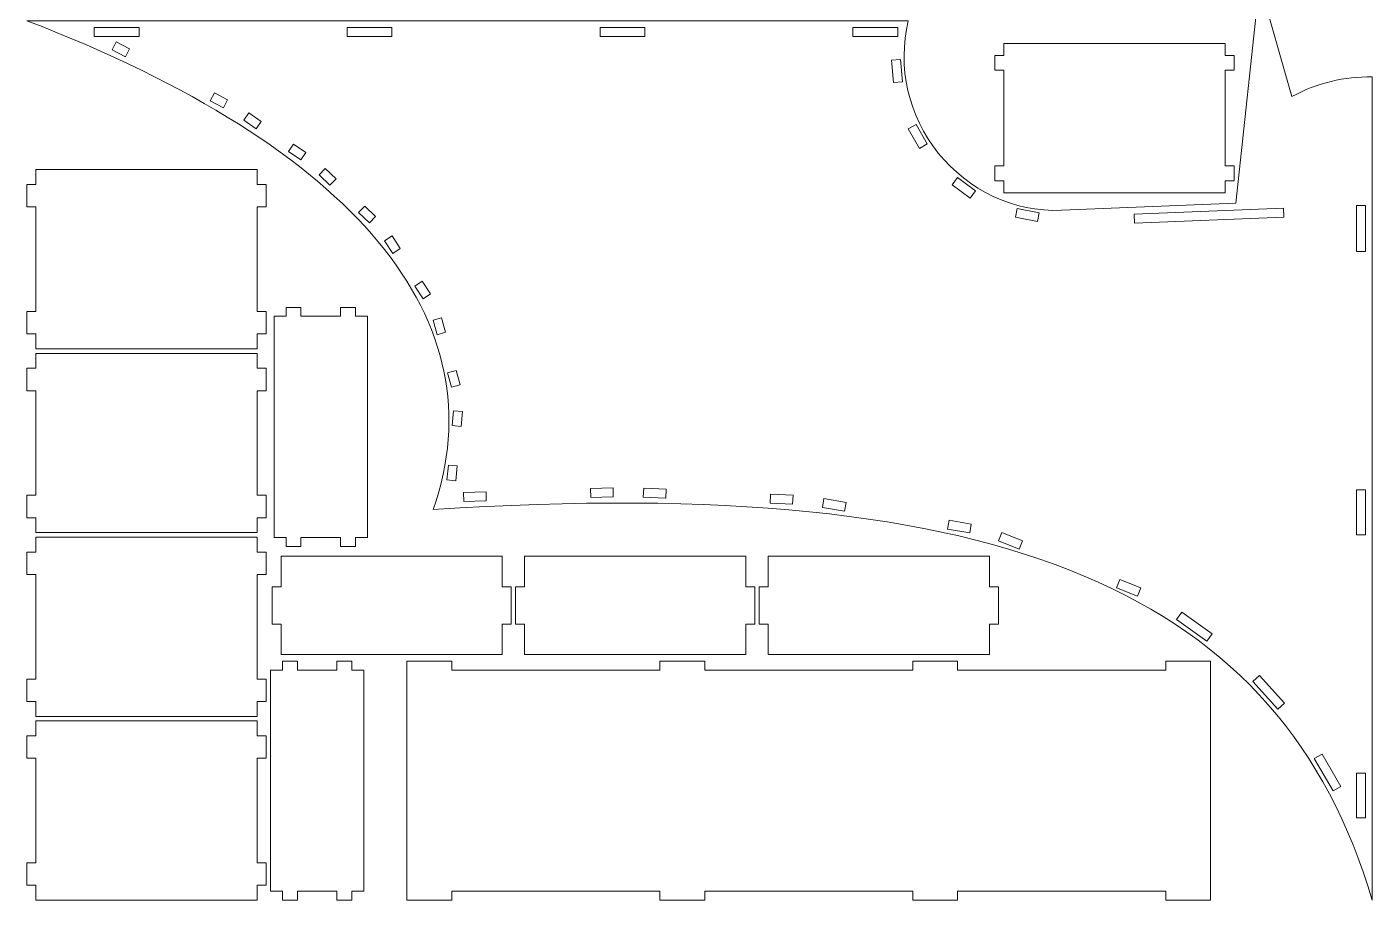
# Model space of a CAD drawing. Header units: millimetres. Extents: x -963 to 963, y -599 to 599.
# Drawn here: x -949 to -49, y -599 to -15 of the extents above; entities that cross this region are included whole.
import ezdxf

# ---------------------------------------------------------------- set-up
doc = ezdxf.new("R2010")
doc.units = ezdxf.units.MM
doc.header["$MEASUREMENT"] = 0
doc.layers.add('Camada 1', color=7, linetype='Continuous')

msp = doc.modelspace()

# ---------------------------------------------------------------- linework, layer by layer
at = {"layer": 'Camada 1', "color": 250, "lineweight": 9}
for points, knots in [([(-49.1066, -48.4), (-67.5318, -48.0801), (-86.0219, -52.4689), (-102.7107, -61.5682), (-102.7107, -61.5682), (-102.7107, -61.5682), (-124.3401, 14.6082), (-124.3401, 14.6082), (-124.3401, 14.6082), (-124.3401, 14.6082), (-140.3279, -133.0411), (-140.3279, -133.0411), (-140.3279, -133.0411), (-140.3279, -133.0411), (-256.9428, -137.7437), (-256.9428, -137.7437), (-256.9428, -137.7437), (-288.8472, -139.0303), (-319.3005, -124.2654), (-339.3581, -99.4236), (-339.3581, -99.4236), (-359.4156, -74.58), (-366.8363, -41.8465), (-359.4503, -10.7827), (-359.4503, -10.7827), (-359.4503, -10.7827), (-949.1066, -10.7827), (-949.1066, -10.7827), (-949.1066, -10.7827), (-729.1694, -95.6656), (-632.9311, -211.3395), (-677.3202, -338.0552), (-677.3202, -338.0552), (-293.2049, -313.0437), (-109.1921, -394.5482), (-49.1066, -599.4972), (-49.1066, -599.4972), (-49.1066, -599.4972), (-49.1066, -48.4), (-49.1066, -48.4)], [0, 0, 0, 0, 0.09090909, 0.09090909, 0.09090909, 0.09090909, 0.18181818, 0.18181818, 0.18181818, 0.18181818, 0.27272727, 0.27272727, 0.27272727, 0.27272727, 0.36363636, 0.36363636, 0.36363636, 0.36363636, 0.45454545, 0.45454545, 0.45454545, 0.45454545, 0.54545455, 0.54545455, 0.54545455, 0.54545455, 0.63636364, 0.63636364, 0.63636364, 0.63636364, 0.72727273, 0.72727273, 0.72727273, 0.72727273, 0.81818182, 0.81818182, 0.81818182, 0.81818182, 1, 1, 1, 1]), ([(-874.1066, -15.2827), (-874.1066, -15.2827), (-874.1066, -21.2827), (-874.1066, -21.2827), (-874.1066, -21.2827), (-874.1066, -21.2827), (-904.1066, -21.2827), (-904.1066, -21.2827), (-904.1066, -21.2827), (-904.1066, -21.2827), (-904.1066, -15.2827), (-904.1066, -15.2827), (-904.1066, -15.2827), (-904.1066, -15.2827), (-874.1066, -15.2827), (-874.1066, -15.2827)], [0, 0, 0, 0, 0.2, 0.2, 0.2, 0.2, 0.4, 0.4, 0.4, 0.4, 0.6, 0.6, 0.6, 0.6, 1, 1, 1, 1]), ([(-704.8878, -15.2827), (-704.8878, -15.2827), (-704.8878, -21.2827), (-704.8878, -21.2827), (-704.8878, -21.2827), (-704.8878, -21.2827), (-734.8878, -21.2827), (-734.8878, -21.2827), (-734.8878, -21.2827), (-734.8878, -21.2827), (-734.8878, -15.2827), (-734.8878, -15.2827), (-734.8878, -15.2827), (-734.8878, -15.2827), (-704.8878, -15.2827), (-704.8878, -15.2827)], [0, 0, 0, 0, 0.2, 0.2, 0.2, 0.2, 0.4, 0.4, 0.4, 0.4, 0.6, 0.6, 0.6, 0.6, 1, 1, 1, 1]), ([(-535.6691, -15.2827), (-535.6691, -15.2827), (-535.6691, -21.2827), (-535.6691, -21.2827), (-535.6691, -21.2827), (-535.6691, -21.2827), (-565.6691, -21.2827), (-565.6691, -21.2827), (-565.6691, -21.2827), (-565.6691, -21.2827), (-565.6691, -15.2827), (-565.6691, -15.2827), (-565.6691, -15.2827), (-565.6691, -15.2827), (-535.6691, -15.2827), (-535.6691, -15.2827)], [0, 0, 0, 0, 0.2, 0.2, 0.2, 0.2, 0.4, 0.4, 0.4, 0.4, 0.6, 0.6, 0.6, 0.6, 1, 1, 1, 1]), ([(-366.4503, -21.2827), (-366.4503, -21.2827), (-396.4503, -21.2827), (-396.4503, -21.2827), (-396.4503, -21.2827), (-396.4503, -21.2827), (-396.4503, -15.2827), (-396.4503, -15.2827), (-396.4503, -15.2827), (-396.4503, -15.2827), (-366.4503, -15.2827), (-366.4503, -15.2827), (-366.4503, -15.2827), (-366.4503, -15.2827), (-366.4503, -21.2827), (-366.4503, -21.2827)], [0, 0, 0, 0, 0.2, 0.2, 0.2, 0.2, 0.4, 0.4, 0.4, 0.4, 0.6, 0.6, 0.6, 0.6, 1, 1, 1, 1]), ([(-880.4108, -29.6015), (-880.4108, -29.6015), (-883.1837, -34.9223), (-883.1837, -34.9223), (-883.1837, -34.9223), (-883.1837, -34.9223), (-892.0517, -30.3008), (-892.0517, -30.3008), (-892.0517, -30.3008), (-892.0517, -30.3008), (-889.2788, -24.98), (-889.2788, -24.98), (-889.2788, -24.98), (-889.2788, -24.98), (-880.4108, -29.6015), (-880.4108, -29.6015)], [0, 0, 0, 0, 0.2, 0.2, 0.2, 0.2, 0.4, 0.4, 0.4, 0.4, 0.6, 0.6, 0.6, 0.6, 1, 1, 1, 1]), ([(-147.4588, -26.0244), (-147.4588, -26.0244), (-295.4588, -26.0244), (-295.4588, -26.0244), (-295.4588, -26.0244), (-295.4588, -26.0244), (-295.4588, -34.0244), (-295.4588, -34.0244), (-295.4588, -34.0244), (-295.4588, -34.0244), (-301.4588, -34.0244), (-301.4588, -34.0244), (-301.4588, -34.0244), (-301.4588, -34.0244), (-301.4588, -44.0244), (-301.4588, -44.0244), (-301.4588, -44.0244), (-301.4588, -44.0244), (-295.4588, -44.0244), (-295.4588, -44.0244), (-295.4588, -44.0244), (-295.4588, -44.0244), (-295.4588, -108.0244), (-295.4588, -108.0244), (-295.4588, -108.0244), (-295.4588, -108.0244), (-301.4588, -108.0244), (-301.4588, -108.0244), (-301.4588, -108.0244), (-301.4588, -108.0244), (-301.4588, -118.0244), (-301.4588, -118.0244), (-301.4588, -118.0244), (-301.4588, -118.0244), (-295.4588, -118.0244), (-295.4588, -118.0244), (-295.4588, -118.0244), (-295.4588, -118.0244), (-295.4588, -126.0244), (-295.4588, -126.0244), (-295.4588, -126.0244), (-295.4588, -126.0244), (-147.4588, -126.0244), (-147.4588, -126.0244), (-147.4588, -126.0244), (-147.4588, -126.0244), (-147.4588, -118.0244), (-147.4588, -118.0244), (-147.4588, -118.0244), (-147.4588, -118.0244), (-141.4588, -118.0244), (-141.4588, -118.0244), (-141.4588, -118.0244), (-141.4588, -118.0244), (-141.4588, -108.0244), (-141.4588, -108.0244), (-141.4588, -108.0244), (-141.4588, -108.0244), (-147.4588, -108.0244), (-147.4588, -108.0244), (-147.4588, -108.0244), (-147.4588, -108.0244), (-147.4588, -44.0244), (-147.4588, -44.0244), (-147.4588, -44.0244), (-147.4588, -44.0244), (-141.4588, -44.0244), (-141.4588, -44.0244), (-141.4588, -44.0244), (-141.4588, -44.0244), (-141.4588, -34.0244), (-141.4588, -34.0244), (-141.4588, -34.0244), (-141.4588, -34.0244), (-147.4588, -34.0244), (-147.4588, -34.0244), (-147.4588, -34.0244), (-147.4588, -34.0244), (-147.4588, -26.0244), (-147.4588, -26.0244)], [0, 0, 0, 0, 0.04761905, 0.04761905, 0.04761905, 0.04761905, 0.0952381, 0.0952381, 0.0952381, 0.0952381, 0.14285714, 0.14285714, 0.14285714, 0.14285714, 0.19047619, 0.19047619, 0.19047619, 0.19047619, 0.23809524, 0.23809524, 0.23809524, 0.23809524, 0.28571429, 0.28571429, 0.28571429, 0.28571429, 0.33333333, 0.33333333, 0.33333333, 0.33333333, 0.38095238, 0.38095238, 0.38095238, 0.38095238, 0.42857143, 0.42857143, 0.42857143, 0.42857143, 0.47619048, 0.47619048, 0.47619048, 0.47619048, 0.52380952, 0.52380952, 0.52380952, 0.52380952, 0.57142857, 0.57142857, 0.57142857, 0.57142857, 0.61904762, 0.61904762, 0.61904762, 0.61904762, 0.66666667, 0.66666667, 0.66666667, 0.66666667, 0.71428571, 0.71428571, 0.71428571, 0.71428571, 0.76190476, 0.76190476, 0.76190476, 0.76190476, 0.80952381, 0.80952381, 0.80952381, 0.80952381, 0.85714286, 0.85714286, 0.85714286, 0.85714286, 0.9047619, 0.9047619, 0.9047619, 0.9047619, 1, 1, 1, 1]), ([(-364.5898, -36.6814), (-364.5898, -36.6814), (-363.2333, -51.6199), (-363.2333, -51.6199), (-363.2333, -51.6199), (-363.2333, -51.6199), (-369.2136, -52.1629), (-369.2136, -52.1629), (-369.2136, -52.1629), (-369.2136, -52.1629), (-370.57, -37.2244), (-370.57, -37.2244), (-370.57, -37.2244), (-370.57, -37.2244), (-364.5898, -36.6814), (-364.5898, -36.6814)], [0, 0, 0, 0, 0.2, 0.2, 0.2, 0.2, 0.4, 0.4, 0.4, 0.4, 0.6, 0.6, 0.6, 0.6, 1, 1, 1, 1]), ([(-823.6556, -59.1792), (-823.6556, -59.1792), (-814.7875, -63.8007), (-814.7875, -63.8007), (-814.7875, -63.8007), (-814.7875, -63.8007), (-817.5605, -69.1215), (-817.5605, -69.1215), (-817.5605, -69.1215), (-817.5605, -69.1215), (-826.4285, -64.5), (-826.4285, -64.5), (-826.4285, -64.5), (-826.4285, -64.5), (-823.6556, -59.1792), (-823.6556, -59.1792)], [0, 0, 0, 0, 0.2, 0.2, 0.2, 0.2, 0.4, 0.4, 0.4, 0.4, 0.6, 0.6, 0.6, 0.6, 1, 1, 1, 1]), ([(-792.3654, -78.1749), (-792.3654, -78.1749), (-795.8061, -83.0904), (-795.8061, -83.0904), (-795.8061, -83.0904), (-795.8061, -83.0904), (-803.9985, -77.356), (-803.9985, -77.356), (-803.9985, -77.356), (-803.9985, -77.356), (-800.5579, -72.4405), (-800.5579, -72.4405), (-800.5579, -72.4405), (-800.5579, -72.4405), (-792.3654, -78.1749), (-792.3654, -78.1749)], [0, 0, 0, 0, 0.2, 0.2, 0.2, 0.2, 0.4, 0.4, 0.4, 0.4, 0.6, 0.6, 0.6, 0.6, 1, 1, 1, 1]), ([(-354.2181, -80.2948), (-354.2181, -80.2948), (-346.7822, -93.322), (-346.7822, -93.322), (-346.7822, -93.322), (-346.7822, -93.322), (-351.9974, -96.2988), (-351.9974, -96.2988), (-351.9974, -96.2988), (-351.9974, -96.2988), (-359.4332, -83.2716), (-359.4332, -83.2716), (-359.4332, -83.2716), (-359.4332, -83.2716), (-354.2181, -80.2948), (-354.2181, -80.2948)], [0, 0, 0, 0, 0.2, 0.2, 0.2, 0.2, 0.4, 0.4, 0.4, 0.4, 0.6, 0.6, 0.6, 0.6, 1, 1, 1, 1]), ([(-770.6604, -93.3677), (-770.6604, -93.3677), (-762.4679, -99.1022), (-762.4679, -99.1022), (-762.4679, -99.1022), (-762.4679, -99.1022), (-765.9086, -104.0176), (-765.9086, -104.0176), (-765.9086, -104.0176), (-765.9086, -104.0176), (-774.101, -98.2832), (-774.101, -98.2832), (-774.101, -98.2832), (-774.101, -98.2832), (-770.6604, -93.3677), (-770.6604, -93.3677)], [0, 0, 0, 0, 0.2, 0.2, 0.2, 0.2, 0.4, 0.4, 0.4, 0.4, 0.6, 0.6, 0.6, 0.6, 1, 1, 1, 1]), ([(-789.1066, -120.4972), (-789.1066, -120.4972), (-795.1066, -120.4972), (-795.1066, -120.4972), (-795.1066, -120.4972), (-795.1066, -120.4972), (-795.1066, -110.4972), (-795.1066, -110.4972), (-795.1066, -110.4972), (-795.1066, -110.4972), (-943.1066, -110.4972), (-943.1066, -110.4972), (-943.1066, -110.4972), (-943.1066, -110.4972), (-943.1066, -120.4972), (-943.1066, -120.4972), (-943.1066, -120.4972), (-943.1066, -120.4972), (-949.1066, -120.4972), (-949.1066, -120.4972), (-949.1066, -120.4972), (-949.1066, -120.4972), (-949.1066, -135.4972), (-949.1066, -135.4972), (-949.1066, -135.4972), (-949.1066, -135.4972), (-943.1066, -135.4972), (-943.1066, -135.4972), (-943.1066, -135.4972), (-943.1066, -135.4972), (-943.1066, -205.4972), (-943.1066, -205.4972), (-943.1066, -205.4972), (-943.1066, -205.4972), (-949.1066, -205.4972), (-949.1066, -205.4972), (-949.1066, -205.4972), (-949.1066, -205.4972), (-949.1066, -220.4972), (-949.1066, -220.4972), (-949.1066, -220.4972), (-949.1066, -220.4972), (-943.1066, -220.4972), (-943.1066, -220.4972), (-943.1066, -220.4972), (-943.1066, -220.4972), (-943.1066, -230.4972), (-943.1066, -230.4972), (-943.1066, -230.4972), (-943.1066, -230.4972), (-795.1066, -230.4972), (-795.1066, -230.4972), (-795.1066, -230.4972), (-795.1066, -230.4972), (-795.1066, -220.4972), (-795.1066, -220.4972), (-795.1066, -220.4972), (-795.1066, -220.4972), (-789.1066, -220.4972), (-789.1066, -220.4972), (-789.1066, -220.4972), (-789.1066, -220.4972), (-789.1066, -205.4972), (-789.1066, -205.4972), (-789.1066, -205.4972), (-789.1066, -205.4972), (-795.1066, -205.4972), (-795.1066, -205.4972), (-795.1066, -205.4972), (-795.1066, -205.4972), (-795.1066, -135.4972), (-795.1066, -135.4972), (-795.1066, -135.4972), (-795.1066, -135.4972), (-789.1066, -135.4972), (-789.1066, -135.4972), (-789.1066, -135.4972), (-789.1066, -135.4972), (-789.1066, -120.4972), (-789.1066, -120.4972)], [0, 0, 0, 0, 0.04761905, 0.04761905, 0.04761905, 0.04761905, 0.0952381, 0.0952381, 0.0952381, 0.0952381, 0.14285714, 0.14285714, 0.14285714, 0.14285714, 0.19047619, 0.19047619, 0.19047619, 0.19047619, 0.23809524, 0.23809524, 0.23809524, 0.23809524, 0.28571429, 0.28571429, 0.28571429, 0.28571429, 0.33333333, 0.33333333, 0.33333333, 0.33333333, 0.38095238, 0.38095238, 0.38095238, 0.38095238, 0.42857143, 0.42857143, 0.42857143, 0.42857143, 0.47619048, 0.47619048, 0.47619048, 0.47619048, 0.52380952, 0.52380952, 0.52380952, 0.52380952, 0.57142857, 0.57142857, 0.57142857, 0.57142857, 0.61904762, 0.61904762, 0.61904762, 0.61904762, 0.66666667, 0.66666667, 0.66666667, 0.66666667, 0.71428571, 0.71428571, 0.71428571, 0.71428571, 0.76190476, 0.76190476, 0.76190476, 0.76190476, 0.80952381, 0.80952381, 0.80952381, 0.80952381, 0.85714286, 0.85714286, 0.85714286, 0.85714286, 0.9047619, 0.9047619, 0.9047619, 0.9047619, 1, 1, 1, 1]), ([(-742.2586, -116.6106), (-742.2586, -116.6106), (-746.3971, -120.9549), (-746.3971, -120.9549), (-746.3971, -120.9549), (-746.3971, -120.9549), (-753.6376, -114.0574), (-753.6376, -114.0574), (-753.6376, -114.0574), (-753.6376, -114.0574), (-749.499, -109.7131), (-749.499, -109.7131), (-749.499, -109.7131), (-749.499, -109.7131), (-742.2586, -116.6106), (-742.2586, -116.6106)], [0, 0, 0, 0, 0.2, 0.2, 0.2, 0.2, 0.4, 0.4, 0.4, 0.4, 0.6, 0.6, 0.6, 0.6, 1, 1, 1, 1]), ([(-326.5667, -115.8491), (-326.5667, -115.8491), (-314.4182, -124.6477), (-314.4182, -124.6477), (-314.4182, -124.6477), (-314.4182, -124.6477), (-317.9405, -129.511), (-317.9405, -129.511), (-317.9405, -129.511), (-317.9405, -129.511), (-330.0889, -120.7125), (-330.0889, -120.7125), (-330.0889, -120.7125), (-330.0889, -120.7125), (-326.5667, -115.8491), (-326.5667, -115.8491)], [0, 0, 0, 0, 0.2, 0.2, 0.2, 0.2, 0.4, 0.4, 0.4, 0.4, 0.6, 0.6, 0.6, 0.6, 1, 1, 1, 1]), ([(-723.0758, -134.8849), (-723.0758, -134.8849), (-715.8353, -141.7824), (-715.8353, -141.7824), (-715.8353, -141.7824), (-715.8353, -141.7824), (-719.9738, -146.1267), (-719.9738, -146.1267), (-719.9738, -146.1267), (-719.9738, -146.1267), (-727.2143, -139.2292), (-727.2143, -139.2292), (-727.2143, -139.2292), (-727.2143, -139.2292), (-723.0758, -134.8849), (-723.0758, -134.8849)], [0, 0, 0, 0, 0.2, 0.2, 0.2, 0.2, 0.4, 0.4, 0.4, 0.4, 0.6, 0.6, 0.6, 0.6, 1, 1, 1, 1]), ([(-59.6066, -165.4), (-59.6066, -165.4), (-59.6066, -134.4), (-59.6066, -134.4), (-59.6066, -134.4), (-59.6066, -134.4), (-53.6066, -134.4), (-53.6066, -134.4), (-53.6066, -134.4), (-53.6066, -134.4), (-53.6066, -165.4), (-53.6066, -165.4), (-53.6066, -165.4), (-53.6066, -165.4), (-59.6066, -165.4), (-59.6066, -165.4)], [0, 0, 0, 0, 0.2, 0.2, 0.2, 0.2, 0.4, 0.4, 0.4, 0.4, 0.6, 0.6, 0.6, 0.6, 1, 1, 1, 1]), ([(-271.9263, -139.3803), (-271.9263, -139.3803), (-273.0113, -145.1391), (-273.0113, -145.1391), (-273.0113, -145.1391), (-273.0113, -145.1391), (-287.752, -142.3618), (-287.752, -142.3618), (-287.752, -142.3618), (-287.752, -142.3618), (-286.667, -136.603), (-286.667, -136.603), (-286.667, -136.603), (-286.667, -136.603), (-271.9263, -139.3803), (-271.9263, -139.3803)], [0, 0, 0, 0, 0.2, 0.2, 0.2, 0.2, 0.4, 0.4, 0.4, 0.4, 0.6, 0.6, 0.6, 0.6, 1, 1, 1, 1]), ([(-108.3457, -136.2527), (-108.3457, -136.2527), (-108.1037, -142.2527), (-108.1037, -142.2527), (-108.1037, -142.2527), (-108.1037, -142.2527), (-208.0225, -146.2819), (-208.0225, -146.2819), (-208.0225, -146.2819), (-208.0225, -146.2819), (-208.2645, -140.2819), (-208.2645, -140.2819), (-208.2645, -140.2819), (-208.2645, -140.2819), (-108.3457, -136.2527), (-108.3457, -136.2527)], [0, 0, 0, 0, 0.2, 0.2, 0.2, 0.2, 0.4, 0.4, 0.4, 0.4, 0.6, 0.6, 0.6, 0.6, 1, 1, 1, 1]), ([(-704.811, -154.8958), (-704.811, -154.8958), (-699.2679, -163.2189), (-699.2679, -163.2189), (-699.2679, -163.2189), (-699.2679, -163.2189), (-704.2618, -166.5448), (-704.2618, -166.5448), (-704.2618, -166.5448), (-704.2618, -166.5448), (-709.8049, -158.2217), (-709.8049, -158.2217), (-709.8049, -158.2217), (-709.8049, -158.2217), (-704.811, -154.8958), (-704.811, -154.8958)], [0, 0, 0, 0, 0.2, 0.2, 0.2, 0.2, 0.4, 0.4, 0.4, 0.4, 0.6, 0.6, 0.6, 0.6, 1, 1, 1, 1]), ([(-684.582, -185.2701), (-684.582, -185.2701), (-679.0389, -193.5932), (-679.0389, -193.5932), (-679.0389, -193.5932), (-679.0389, -193.5932), (-684.0328, -196.9191), (-684.0328, -196.9191), (-684.0328, -196.9191), (-684.0328, -196.9191), (-689.5759, -188.596), (-689.5759, -188.596), (-689.5759, -188.596), (-689.5759, -188.596), (-684.582, -185.2701), (-684.582, -185.2701)], [0, 0, 0, 0, 0.2, 0.2, 0.2, 0.2, 0.4, 0.4, 0.4, 0.4, 0.6, 0.6, 0.6, 0.6, 1, 1, 1, 1]), ([(-783.6849, -208.6954), (-783.6849, -208.6954), (-775.7319, -208.6954), (-775.7319, -208.6954), (-775.7319, -208.6954), (-775.7319, -208.6954), (-775.7319, -202.6954), (-775.7319, -202.6954), (-775.7319, -202.6954), (-775.7319, -202.6954), (-765.7319, -202.6954), (-765.7319, -202.6954), (-765.7319, -202.6954), (-765.7319, -202.6954), (-765.7319, -208.6954), (-765.7319, -208.6954), (-765.7319, -208.6954), (-765.7319, -208.6954), (-739.238, -208.6954), (-739.238, -208.6954), (-739.238, -208.6954), (-739.238, -208.6954), (-739.238, -202.6954), (-739.238, -202.6954), (-739.238, -202.6954), (-739.238, -202.6954), (-729.238, -202.6954), (-729.238, -202.6954), (-729.238, -202.6954), (-729.238, -202.6954), (-729.238, -208.6954), (-729.238, -208.6954), (-729.238, -208.6954), (-729.238, -208.6954), (-721.285, -208.6954), (-721.285, -208.6954), (-721.285, -208.6954), (-721.285, -208.6954), (-721.285, -356.6952), (-721.285, -356.6952), (-721.285, -356.6952), (-721.285, -356.6952), (-729.238, -356.6952), (-729.238, -356.6952), (-729.238, -356.6952), (-729.238, -356.6952), (-729.238, -362.6952), (-729.238, -362.6952), (-729.238, -362.6952), (-729.238, -362.6952), (-739.238, -362.6952), (-739.238, -362.6952), (-739.238, -362.6952), (-739.238, -362.6952), (-739.238, -356.6952), (-739.238, -356.6952), (-739.238, -356.6952), (-739.238, -356.6952), (-765.7319, -356.6952), (-765.7319, -356.6952), (-765.7319, -356.6952), (-765.7319, -356.6952), (-765.7319, -362.6952), (-765.7319, -362.6952), (-765.7319, -362.6952), (-765.7319, -362.6952), (-775.7319, -362.6952), (-775.7319, -362.6952), (-775.7319, -362.6952), (-775.7319, -362.6952), (-775.7319, -356.6952), (-775.7319, -356.6952), (-775.7319, -356.6952), (-775.7319, -356.6952), (-783.6849, -356.6952), (-783.6849, -356.6952), (-783.6849, -356.6952), (-783.6849, -356.6952), (-783.6849, -208.6954), (-783.6849, -208.6954)], [0, 0, 0, 0, 0.04761905, 0.04761905, 0.04761905, 0.04761905, 0.0952381, 0.0952381, 0.0952381, 0.0952381, 0.14285714, 0.14285714, 0.14285714, 0.14285714, 0.19047619, 0.19047619, 0.19047619, 0.19047619, 0.23809524, 0.23809524, 0.23809524, 0.23809524, 0.28571429, 0.28571429, 0.28571429, 0.28571429, 0.33333333, 0.33333333, 0.33333333, 0.33333333, 0.38095238, 0.38095238, 0.38095238, 0.38095238, 0.42857143, 0.42857143, 0.42857143, 0.42857143, 0.47619048, 0.47619048, 0.47619048, 0.47619048, 0.52380952, 0.52380952, 0.52380952, 0.52380952, 0.57142857, 0.57142857, 0.57142857, 0.57142857, 0.61904762, 0.61904762, 0.61904762, 0.61904762, 0.66666667, 0.66666667, 0.66666667, 0.66666667, 0.71428571, 0.71428571, 0.71428571, 0.71428571, 0.76190476, 0.76190476, 0.76190476, 0.76190476, 0.80952381, 0.80952381, 0.80952381, 0.80952381, 0.85714286, 0.85714286, 0.85714286, 0.85714286, 0.9047619, 0.9047619, 0.9047619, 0.9047619, 1, 1, 1, 1]), ([(-671.6214, -209.7642), (-671.6214, -209.7642), (-668.9464, -219.3997), (-668.9464, -219.3997), (-668.9464, -219.3997), (-668.9464, -219.3997), (-674.7278, -221.0047), (-674.7278, -221.0047), (-674.7278, -221.0047), (-674.7278, -221.0047), (-677.4028, -211.3692), (-677.4028, -211.3692), (-677.4028, -211.3692), (-677.4028, -211.3692), (-671.6214, -209.7642), (-671.6214, -209.7642)], [0, 0, 0, 0, 0.2, 0.2, 0.2, 0.2, 0.4, 0.4, 0.4, 0.4, 0.6, 0.6, 0.6, 0.6, 1, 1, 1, 1]), ([(-789.1066, -243.4972), (-789.1066, -243.4972), (-795.1066, -243.4972), (-795.1066, -243.4972), (-795.1066, -243.4972), (-795.1066, -243.4972), (-795.1066, -233.4972), (-795.1066, -233.4972), (-795.1066, -233.4972), (-795.1066, -233.4972), (-943.1066, -233.4972), (-943.1066, -233.4972), (-943.1066, -233.4972), (-943.1066, -233.4972), (-943.1066, -243.4972), (-943.1066, -243.4972), (-943.1066, -243.4972), (-943.1066, -243.4972), (-949.1066, -243.4972), (-949.1066, -243.4972), (-949.1066, -243.4972), (-949.1066, -243.4972), (-949.1066, -258.4972), (-949.1066, -258.4972), (-949.1066, -258.4972), (-949.1066, -258.4972), (-943.1066, -258.4972), (-943.1066, -258.4972), (-943.1066, -258.4972), (-943.1066, -258.4972), (-943.1066, -328.4972), (-943.1066, -328.4972), (-943.1066, -328.4972), (-943.1066, -328.4972), (-949.1066, -328.4972), (-949.1066, -328.4972), (-949.1066, -328.4972), (-949.1066, -328.4972), (-949.1066, -343.4972), (-949.1066, -343.4972), (-949.1066, -343.4972), (-949.1066, -343.4972), (-943.1066, -343.4972), (-943.1066, -343.4972), (-943.1066, -343.4972), (-943.1066, -343.4972), (-943.1066, -353.4972), (-943.1066, -353.4972), (-943.1066, -353.4972), (-943.1066, -353.4972), (-795.1066, -353.4972), (-795.1066, -353.4972), (-795.1066, -353.4972), (-795.1066, -353.4972), (-795.1066, -343.4972), (-795.1066, -343.4972), (-795.1066, -343.4972), (-795.1066, -343.4972), (-789.1066, -343.4972), (-789.1066, -343.4972), (-789.1066, -343.4972), (-789.1066, -343.4972), (-789.1066, -328.4972), (-789.1066, -328.4972), (-789.1066, -328.4972), (-789.1066, -328.4972), (-795.1066, -328.4972), (-795.1066, -328.4972), (-795.1066, -328.4972), (-795.1066, -328.4972), (-795.1066, -258.4972), (-795.1066, -258.4972), (-795.1066, -258.4972), (-795.1066, -258.4972), (-789.1066, -258.4972), (-789.1066, -258.4972), (-789.1066, -258.4972), (-789.1066, -258.4972), (-789.1066, -243.4972), (-789.1066, -243.4972)], [0, 0, 0, 0, 0.04761905, 0.04761905, 0.04761905, 0.04761905, 0.0952381, 0.0952381, 0.0952381, 0.0952381, 0.14285714, 0.14285714, 0.14285714, 0.14285714, 0.19047619, 0.19047619, 0.19047619, 0.19047619, 0.23809524, 0.23809524, 0.23809524, 0.23809524, 0.28571429, 0.28571429, 0.28571429, 0.28571429, 0.33333333, 0.33333333, 0.33333333, 0.33333333, 0.38095238, 0.38095238, 0.38095238, 0.38095238, 0.42857143, 0.42857143, 0.42857143, 0.42857143, 0.47619048, 0.47619048, 0.47619048, 0.47619048, 0.52380952, 0.52380952, 0.52380952, 0.52380952, 0.57142857, 0.57142857, 0.57142857, 0.57142857, 0.61904762, 0.61904762, 0.61904762, 0.61904762, 0.66666667, 0.66666667, 0.66666667, 0.66666667, 0.71428571, 0.71428571, 0.71428571, 0.71428571, 0.76190476, 0.76190476, 0.76190476, 0.76190476, 0.80952381, 0.80952381, 0.80952381, 0.80952381, 0.85714286, 0.85714286, 0.85714286, 0.85714286, 0.9047619, 0.9047619, 0.9047619, 0.9047619, 1, 1, 1, 1]), ([(-661.8593, -244.9282), (-661.8593, -244.9282), (-659.1842, -254.5638), (-659.1842, -254.5638), (-659.1842, -254.5638), (-659.1842, -254.5638), (-664.9656, -256.1688), (-664.9656, -256.1688), (-664.9656, -256.1688), (-664.9656, -256.1688), (-667.6406, -246.5332), (-667.6406, -246.5332), (-667.6406, -246.5332), (-667.6406, -246.5332), (-661.8593, -244.9282), (-661.8593, -244.9282)], [0, 0, 0, 0, 0.2, 0.2, 0.2, 0.2, 0.4, 0.4, 0.4, 0.4, 0.6, 0.6, 0.6, 0.6, 1, 1, 1, 1]), ([(-657.6169, -272.5183), (-657.6169, -272.5183), (-658.5813, -282.4716), (-658.5813, -282.4716), (-658.5813, -282.4716), (-658.5813, -282.4716), (-664.5534, -281.893), (-664.5534, -281.893), (-664.5534, -281.893), (-664.5534, -281.893), (-663.5889, -271.9396), (-663.5889, -271.9396), (-663.5889, -271.9396), (-663.5889, -271.9396), (-657.6169, -272.5183), (-657.6169, -272.5183)], [0, 0, 0, 0, 0.2, 0.2, 0.2, 0.2, 0.4, 0.4, 0.4, 0.4, 0.6, 0.6, 0.6, 0.6, 1, 1, 1, 1]), ([(-661.1366, -308.8421), (-661.1366, -308.8421), (-662.1011, -318.7955), (-662.1011, -318.7955), (-662.1011, -318.7955), (-662.1011, -318.7955), (-668.0731, -318.2168), (-668.0731, -318.2168), (-668.0731, -318.2168), (-668.0731, -318.2168), (-667.1086, -308.2634), (-667.1086, -308.2634), (-667.1086, -308.2634), (-667.1086, -308.2634), (-661.1366, -308.8421), (-661.1366, -308.8421)], [0, 0, 0, 0, 0.2, 0.2, 0.2, 0.2, 0.4, 0.4, 0.4, 0.4, 0.6, 0.6, 0.6, 0.6, 1, 1, 1, 1]), ([(-556.9666, -323.493), (-556.9666, -323.493), (-556.7817, -329.4902), (-556.7817, -329.4902), (-556.7817, -329.4902), (-556.7817, -329.4902), (-571.7746, -329.9524), (-571.7746, -329.9524), (-571.7746, -329.9524), (-571.7746, -329.9524), (-571.9595, -323.9553), (-571.9595, -323.9553), (-571.9595, -323.9553), (-571.9595, -323.9553), (-556.9666, -323.493), (-556.9666, -323.493)], [0, 0, 0, 0, 0.2, 0.2, 0.2, 0.2, 0.4, 0.4, 0.4, 0.4, 0.6, 0.6, 0.6, 0.6, 1, 1, 1, 1]), ([(-521.4298, -324.3749), (-521.4298, -324.3749), (-521.7147, -330.3681), (-521.7147, -330.3681), (-521.7147, -330.3681), (-521.7147, -330.3681), (-536.6977, -329.6559), (-536.6977, -329.6559), (-536.6977, -329.6559), (-536.6977, -329.6559), (-536.4128, -323.6626), (-536.4128, -323.6626), (-536.4128, -323.6626), (-536.4128, -323.6626), (-521.4298, -324.3749), (-521.4298, -324.3749)], [0, 0, 0, 0, 0.2, 0.2, 0.2, 0.2, 0.4, 0.4, 0.4, 0.4, 0.6, 0.6, 0.6, 0.6, 1, 1, 1, 1]), ([(-641.9262, -326.1124), (-641.9262, -326.1124), (-641.7413, -332.1095), (-641.7413, -332.1095), (-641.7413, -332.1095), (-641.7413, -332.1095), (-656.7342, -332.5718), (-656.7342, -332.5718), (-656.7342, -332.5718), (-656.7342, -332.5718), (-656.9191, -326.5746), (-656.9191, -326.5746), (-656.9191, -326.5746), (-656.9191, -326.5746), (-641.9262, -326.1124), (-641.9262, -326.1124)], [0, 0, 0, 0, 0.2, 0.2, 0.2, 0.2, 0.4, 0.4, 0.4, 0.4, 0.6, 0.6, 0.6, 0.6, 1, 1, 1, 1]), ([(-451.5087, -327.6988), (-451.5087, -327.6988), (-436.5256, -328.4111), (-436.5256, -328.4111), (-436.5256, -328.4111), (-436.5256, -328.4111), (-436.8105, -334.4043), (-436.8105, -334.4043), (-436.8105, -334.4043), (-436.8105, -334.4043), (-451.7936, -333.6921), (-451.7936, -333.6921), (-451.7936, -333.6921), (-451.7936, -333.6921), (-451.5087, -327.6988), (-451.5087, -327.6988)], [0, 0, 0, 0, 0.2, 0.2, 0.2, 0.2, 0.4, 0.4, 0.4, 0.4, 0.6, 0.6, 0.6, 0.6, 1, 1, 1, 1]), ([(-415.8455, -330.678), (-415.8455, -330.678), (-401.0651, -333.2351), (-401.0651, -333.2351), (-401.0651, -333.2351), (-401.0651, -333.2351), (-402.088, -339.1473), (-402.088, -339.1473), (-402.088, -339.1473), (-402.088, -339.1473), (-416.8684, -336.5902), (-416.8684, -336.5902), (-416.8684, -336.5902), (-416.8684, -336.5902), (-415.8455, -330.678), (-415.8455, -330.678)], [0, 0, 0, 0, 0.2, 0.2, 0.2, 0.2, 0.4, 0.4, 0.4, 0.4, 0.6, 0.6, 0.6, 0.6, 1, 1, 1, 1]), ([(-59.6066, -354.9486), (-59.6066, -354.9486), (-59.6066, -324.9486), (-59.6066, -324.9486), (-59.6066, -324.9486), (-59.6066, -324.9486), (-53.6066, -324.9486), (-53.6066, -324.9486), (-53.6066, -324.9486), (-53.6066, -324.9486), (-53.6066, -354.9486), (-53.6066, -354.9486), (-53.6066, -354.9486), (-53.6066, -354.9486), (-59.6066, -354.9486), (-59.6066, -354.9486)], [0, 0, 0, 0, 0.2, 0.2, 0.2, 0.2, 0.4, 0.4, 0.4, 0.4, 0.6, 0.6, 0.6, 0.6, 1, 1, 1, 1]), ([(-332.0898, -345.1684), (-332.0898, -345.1684), (-317.3094, -347.7255), (-317.3094, -347.7255), (-317.3094, -347.7255), (-317.3094, -347.7255), (-318.3322, -353.6377), (-318.3322, -353.6377), (-318.3322, -353.6377), (-318.3322, -353.6377), (-333.1126, -351.0806), (-333.1126, -351.0806), (-333.1126, -351.0806), (-333.1126, -351.0806), (-332.0898, -345.1684), (-332.0898, -345.1684)], [0, 0, 0, 0, 0.2, 0.2, 0.2, 0.2, 0.4, 0.4, 0.4, 0.4, 0.6, 0.6, 0.6, 0.6, 1, 1, 1, 1]), ([(-789.1066, -366.4972), (-789.1066, -366.4972), (-795.1066, -366.4972), (-795.1066, -366.4972), (-795.1066, -366.4972), (-795.1066, -366.4972), (-795.1066, -356.4972), (-795.1066, -356.4972), (-795.1066, -356.4972), (-795.1066, -356.4972), (-943.1066, -356.4972), (-943.1066, -356.4972), (-943.1066, -356.4972), (-943.1066, -356.4972), (-943.1066, -366.4972), (-943.1066, -366.4972), (-943.1066, -366.4972), (-943.1066, -366.4972), (-949.1066, -366.4972), (-949.1066, -366.4972), (-949.1066, -366.4972), (-949.1066, -366.4972), (-949.1066, -381.4972), (-949.1066, -381.4972), (-949.1066, -381.4972), (-949.1066, -381.4972), (-943.1066, -381.4972), (-943.1066, -381.4972), (-943.1066, -381.4972), (-943.1066, -381.4972), (-943.1066, -451.4972), (-943.1066, -451.4972), (-943.1066, -451.4972), (-943.1066, -451.4972), (-949.1066, -451.4972), (-949.1066, -451.4972), (-949.1066, -451.4972), (-949.1066, -451.4972), (-949.1066, -466.4972), (-949.1066, -466.4972), (-949.1066, -466.4972), (-949.1066, -466.4972), (-943.1066, -466.4972), (-943.1066, -466.4972), (-943.1066, -466.4972), (-943.1066, -466.4972), (-943.1066, -476.4972), (-943.1066, -476.4972), (-943.1066, -476.4972), (-943.1066, -476.4972), (-795.1066, -476.4972), (-795.1066, -476.4972), (-795.1066, -476.4972), (-795.1066, -476.4972), (-795.1066, -466.4972), (-795.1066, -466.4972), (-795.1066, -466.4972), (-795.1066, -466.4972), (-789.1066, -466.4972), (-789.1066, -466.4972), (-789.1066, -466.4972), (-789.1066, -466.4972), (-789.1066, -451.4972), (-789.1066, -451.4972), (-789.1066, -451.4972), (-789.1066, -451.4972), (-795.1066, -451.4972), (-795.1066, -451.4972), (-795.1066, -451.4972), (-795.1066, -451.4972), (-795.1066, -381.4972), (-795.1066, -381.4972), (-795.1066, -381.4972), (-795.1066, -381.4972), (-789.1066, -381.4972), (-789.1066, -381.4972), (-789.1066, -381.4972), (-789.1066, -381.4972), (-789.1066, -366.4972), (-789.1066, -366.4972)], [0, 0, 0, 0, 0.04761905, 0.04761905, 0.04761905, 0.04761905, 0.0952381, 0.0952381, 0.0952381, 0.0952381, 0.14285714, 0.14285714, 0.14285714, 0.14285714, 0.19047619, 0.19047619, 0.19047619, 0.19047619, 0.23809524, 0.23809524, 0.23809524, 0.23809524, 0.28571429, 0.28571429, 0.28571429, 0.28571429, 0.33333333, 0.33333333, 0.33333333, 0.33333333, 0.38095238, 0.38095238, 0.38095238, 0.38095238, 0.42857143, 0.42857143, 0.42857143, 0.42857143, 0.47619048, 0.47619048, 0.47619048, 0.47619048, 0.52380952, 0.52380952, 0.52380952, 0.52380952, 0.57142857, 0.57142857, 0.57142857, 0.57142857, 0.61904762, 0.61904762, 0.61904762, 0.61904762, 0.66666667, 0.66666667, 0.66666667, 0.66666667, 0.71428571, 0.71428571, 0.71428571, 0.71428571, 0.76190476, 0.76190476, 0.76190476, 0.76190476, 0.80952381, 0.80952381, 0.80952381, 0.80952381, 0.85714286, 0.85714286, 0.85714286, 0.85714286, 0.9047619, 0.9047619, 0.9047619, 0.9047619, 1, 1, 1, 1]), ([(-296.8715, -353.4697), (-296.8715, -353.4697), (-282.9297, -359.0037), (-282.9297, -359.0037), (-282.9297, -359.0037), (-282.9297, -359.0037), (-285.1433, -364.5805), (-285.1433, -364.5805), (-285.1433, -364.5805), (-285.1433, -364.5805), (-299.0851, -359.0464), (-299.0851, -359.0464), (-299.0851, -359.0464), (-299.0851, -359.0464), (-296.8715, -353.4697), (-296.8715, -353.4697)], [0, 0, 0, 0, 0.2, 0.2, 0.2, 0.2, 0.4, 0.4, 0.4, 0.4, 0.6, 0.6, 0.6, 0.6, 1, 1, 1, 1]), ([(-625.1009, -414.6855), (-625.1009, -414.6855), (-625.1009, -389.6856), (-625.1009, -389.6856), (-625.1009, -389.6856), (-625.1009, -389.6856), (-631.1009, -389.6856), (-631.1009, -389.6856), (-631.1009, -389.6856), (-631.1009, -389.6856), (-631.1009, -369.1856), (-631.1009, -369.1856), (-631.1009, -369.1856), (-631.1009, -369.1856), (-779.1007, -369.1856), (-779.1007, -369.1856), (-779.1007, -369.1856), (-779.1007, -369.1856), (-779.1007, -389.6856), (-779.1007, -389.6856), (-779.1007, -389.6856), (-779.1007, -389.6856), (-785.1007, -389.6856), (-785.1007, -389.6856), (-785.1007, -389.6856), (-785.1007, -389.6856), (-785.1007, -414.6855), (-785.1007, -414.6855), (-785.1007, -414.6855), (-785.1007, -414.6855), (-779.1007, -414.6855), (-779.1007, -414.6855), (-779.1007, -414.6855), (-779.1007, -414.6855), (-779.1007, -435.1855), (-779.1007, -435.1855), (-779.1007, -435.1855), (-779.1007, -435.1855), (-631.1009, -435.1855), (-631.1009, -435.1855), (-631.1009, -435.1855), (-631.1009, -435.1855), (-631.1009, -414.6855), (-631.1009, -414.6855), (-631.1009, -414.6855), (-631.1009, -414.6855), (-625.1009, -414.6855), (-625.1009, -414.6855)], [0, 0, 0, 0, 0.07692308, 0.07692308, 0.07692308, 0.07692308, 0.15384615, 0.15384615, 0.15384615, 0.15384615, 0.23076923, 0.23076923, 0.23076923, 0.23076923, 0.30769231, 0.30769231, 0.30769231, 0.30769231, 0.38461538, 0.38461538, 0.38461538, 0.38461538, 0.46153846, 0.46153846, 0.46153846, 0.46153846, 0.53846154, 0.53846154, 0.53846154, 0.53846154, 0.61538462, 0.61538462, 0.61538462, 0.61538462, 0.69230769, 0.69230769, 0.69230769, 0.69230769, 0.76923077, 0.76923077, 0.76923077, 0.76923077, 0.84615385, 0.84615385, 0.84615385, 0.84615385, 1, 1, 1, 1]), ([(-462.1011, -414.6855), (-462.1011, -414.6855), (-462.1011, -389.6856), (-462.1011, -389.6856), (-462.1011, -389.6856), (-462.1011, -389.6856), (-468.1011, -389.6856), (-468.1011, -389.6856), (-468.1011, -389.6856), (-468.1011, -389.6856), (-468.1011, -369.1856), (-468.1011, -369.1856), (-468.1011, -369.1856), (-468.1011, -369.1856), (-616.1009, -369.1856), (-616.1009, -369.1856), (-616.1009, -369.1856), (-616.1009, -369.1856), (-616.1009, -389.6856), (-616.1009, -389.6856), (-616.1009, -389.6856), (-616.1009, -389.6856), (-622.1009, -389.6856), (-622.1009, -389.6856), (-622.1009, -389.6856), (-622.1009, -389.6856), (-622.1009, -414.6855), (-622.1009, -414.6855), (-622.1009, -414.6855), (-622.1009, -414.6855), (-616.1009, -414.6855), (-616.1009, -414.6855), (-616.1009, -414.6855), (-616.1009, -414.6855), (-616.1009, -435.1855), (-616.1009, -435.1855), (-616.1009, -435.1855), (-616.1009, -435.1855), (-468.1011, -435.1855), (-468.1011, -435.1855), (-468.1011, -435.1855), (-468.1011, -435.1855), (-468.1011, -414.6855), (-468.1011, -414.6855), (-468.1011, -414.6855), (-468.1011, -414.6855), (-462.1011, -414.6855), (-462.1011, -414.6855)], [0, 0, 0, 0, 0.07692308, 0.07692308, 0.07692308, 0.07692308, 0.15384615, 0.15384615, 0.15384615, 0.15384615, 0.23076923, 0.23076923, 0.23076923, 0.23076923, 0.30769231, 0.30769231, 0.30769231, 0.30769231, 0.38461538, 0.38461538, 0.38461538, 0.38461538, 0.46153846, 0.46153846, 0.46153846, 0.46153846, 0.53846154, 0.53846154, 0.53846154, 0.53846154, 0.61538462, 0.61538462, 0.61538462, 0.61538462, 0.69230769, 0.69230769, 0.69230769, 0.69230769, 0.76923077, 0.76923077, 0.76923077, 0.76923077, 0.84615385, 0.84615385, 0.84615385, 0.84615385, 1, 1, 1, 1]), ([(-299.1013, -414.6855), (-299.1013, -414.6855), (-299.1013, -389.6856), (-299.1013, -389.6856), (-299.1013, -389.6856), (-299.1013, -389.6856), (-305.1013, -389.6856), (-305.1013, -389.6856), (-305.1013, -389.6856), (-305.1013, -389.6856), (-305.1013, -369.1856), (-305.1013, -369.1856), (-305.1013, -369.1856), (-305.1013, -369.1856), (-453.1011, -369.1856), (-453.1011, -369.1856), (-453.1011, -369.1856), (-453.1011, -369.1856), (-453.1011, -389.6856), (-453.1011, -389.6856), (-453.1011, -389.6856), (-453.1011, -389.6856), (-459.1011, -389.6856), (-459.1011, -389.6856), (-459.1011, -389.6856), (-459.1011, -389.6856), (-459.1011, -414.6855), (-459.1011, -414.6855), (-459.1011, -414.6855), (-459.1011, -414.6855), (-453.1011, -414.6855), (-453.1011, -414.6855), (-453.1011, -414.6855), (-453.1011, -414.6855), (-453.1011, -435.1855), (-453.1011, -435.1855), (-453.1011, -435.1855), (-453.1011, -435.1855), (-305.1013, -435.1855), (-305.1013, -435.1855), (-305.1013, -435.1855), (-305.1013, -435.1855), (-305.1013, -414.6855), (-305.1013, -414.6855), (-305.1013, -414.6855), (-305.1013, -414.6855), (-299.1013, -414.6855), (-299.1013, -414.6855)], [0, 0, 0, 0, 0.07692308, 0.07692308, 0.07692308, 0.07692308, 0.15384615, 0.15384615, 0.15384615, 0.15384615, 0.23076923, 0.23076923, 0.23076923, 0.23076923, 0.30769231, 0.30769231, 0.30769231, 0.30769231, 0.38461538, 0.38461538, 0.38461538, 0.38461538, 0.46153846, 0.46153846, 0.46153846, 0.46153846, 0.53846154, 0.53846154, 0.53846154, 0.53846154, 0.61538462, 0.61538462, 0.61538462, 0.61538462, 0.69230769, 0.69230769, 0.69230769, 0.69230769, 0.76923077, 0.76923077, 0.76923077, 0.76923077, 0.84615385, 0.84615385, 0.84615385, 0.84615385, 1, 1, 1, 1]), ([(-217.8679, -384.8293), (-217.8679, -384.8293), (-203.926, -390.3634), (-203.926, -390.3634), (-203.926, -390.3634), (-203.926, -390.3634), (-206.1397, -395.9401), (-206.1397, -395.9401), (-206.1397, -395.9401), (-206.1397, -395.9401), (-220.0815, -390.406), (-220.0815, -390.406), (-220.0815, -390.406), (-220.0815, -390.406), (-217.8679, -384.8293), (-217.8679, -384.8293)], [0, 0, 0, 0, 0.2, 0.2, 0.2, 0.2, 0.4, 0.4, 0.4, 0.4, 0.6, 0.6, 0.6, 0.6, 1, 1, 1, 1]), ([(-176.4963, -406.7532), (-176.4963, -406.7532), (-156.1268, -421.2476), (-156.1268, -421.2476), (-156.1268, -421.2476), (-156.1268, -421.2476), (-159.6055, -426.1362), (-159.6055, -426.1362), (-159.6055, -426.1362), (-159.6055, -426.1362), (-179.9749, -411.6419), (-179.9749, -411.6419), (-179.9749, -411.6419), (-179.9749, -411.6419), (-176.4963, -406.7532), (-176.4963, -406.7532)], [0, 0, 0, 0, 0.2, 0.2, 0.2, 0.2, 0.4, 0.4, 0.4, 0.4, 0.6, 0.6, 0.6, 0.6, 1, 1, 1, 1]), ([(-723.7067, -593.4972), (-723.7067, -593.4972), (-731.6597, -593.4972), (-731.6597, -593.4972), (-731.6597, -593.4972), (-731.6597, -593.4972), (-731.6597, -599.4972), (-731.6597, -599.4972), (-731.6597, -599.4972), (-731.6597, -599.4972), (-741.6597, -599.4972), (-741.6597, -599.4972), (-741.6597, -599.4972), (-741.6597, -599.4972), (-741.6597, -593.4972), (-741.6597, -593.4972), (-741.6597, -593.4972), (-741.6597, -593.4972), (-768.1536, -593.4972), (-768.1536, -593.4972), (-768.1536, -593.4972), (-768.1536, -593.4972), (-768.1536, -599.4972), (-768.1536, -599.4972), (-768.1536, -599.4972), (-768.1536, -599.4972), (-778.1536, -599.4972), (-778.1536, -599.4972), (-778.1536, -599.4972), (-778.1536, -599.4972), (-778.1536, -593.4972), (-778.1536, -593.4972), (-778.1536, -593.4972), (-778.1536, -593.4972), (-786.1066, -593.4972), (-786.1066, -593.4972), (-786.1066, -593.4972), (-786.1066, -593.4972), (-786.1066, -445.4974), (-786.1066, -445.4974), (-786.1066, -445.4974), (-786.1066, -445.4974), (-778.1536, -445.4974), (-778.1536, -445.4974), (-778.1536, -445.4974), (-778.1536, -445.4974), (-778.1536, -439.4974), (-778.1536, -439.4974), (-778.1536, -439.4974), (-778.1536, -439.4974), (-768.1536, -439.4974), (-768.1536, -439.4974), (-768.1536, -439.4974), (-768.1536, -439.4974), (-768.1536, -445.4974), (-768.1536, -445.4974), (-768.1536, -445.4974), (-768.1536, -445.4974), (-741.6597, -445.4974), (-741.6597, -445.4974), (-741.6597, -445.4974), (-741.6597, -445.4974), (-741.6597, -439.4974), (-741.6597, -439.4974), (-741.6597, -439.4974), (-741.6597, -439.4974), (-731.6597, -439.4974), (-731.6597, -439.4974), (-731.6597, -439.4974), (-731.6597, -439.4974), (-731.6597, -445.4974), (-731.6597, -445.4974), (-731.6597, -445.4974), (-731.6597, -445.4974), (-723.7067, -445.4974), (-723.7067, -445.4974), (-723.7067, -445.4974), (-723.7067, -445.4974), (-723.7067, -593.4972), (-723.7067, -593.4972)], [0, 0, 0, 0, 0.04761905, 0.04761905, 0.04761905, 0.04761905, 0.0952381, 0.0952381, 0.0952381, 0.0952381, 0.14285714, 0.14285714, 0.14285714, 0.14285714, 0.19047619, 0.19047619, 0.19047619, 0.19047619, 0.23809524, 0.23809524, 0.23809524, 0.23809524, 0.28571429, 0.28571429, 0.28571429, 0.28571429, 0.33333333, 0.33333333, 0.33333333, 0.33333333, 0.38095238, 0.38095238, 0.38095238, 0.38095238, 0.42857143, 0.42857143, 0.42857143, 0.42857143, 0.47619048, 0.47619048, 0.47619048, 0.47619048, 0.52380952, 0.52380952, 0.52380952, 0.52380952, 0.57142857, 0.57142857, 0.57142857, 0.57142857, 0.61904762, 0.61904762, 0.61904762, 0.61904762, 0.66666667, 0.66666667, 0.66666667, 0.66666667, 0.71428571, 0.71428571, 0.71428571, 0.71428571, 0.76190476, 0.76190476, 0.76190476, 0.76190476, 0.80952381, 0.80952381, 0.80952381, 0.80952381, 0.85714286, 0.85714286, 0.85714286, 0.85714286, 0.9047619, 0.9047619, 0.9047619, 0.9047619, 1, 1, 1, 1]), ([(-157.2093, -599.4972), (-157.2093, -599.4972), (-157.2093, -439.4972), (-157.2093, -439.4972), (-157.2093, -439.4972), (-157.2093, -439.4972), (-187.2093, -439.4972), (-187.2093, -439.4972), (-187.2093, -439.4972), (-187.2093, -439.4972), (-187.2093, -445.4972), (-187.2093, -445.4972), (-187.2093, -445.4972), (-187.2093, -445.4972), (-326.4281, -445.4972), (-326.4281, -445.4972), (-326.4281, -445.4972), (-326.4281, -445.4972), (-326.4281, -439.4972), (-326.4281, -439.4972), (-326.4281, -439.4972), (-326.4281, -439.4972), (-356.4281, -439.4972), (-356.4281, -439.4972), (-356.4281, -439.4972), (-356.4281, -439.4972), (-356.4281, -445.4972), (-356.4281, -445.4972), (-356.4281, -445.4972), (-356.4281, -445.4972), (-495.6469, -445.4972), (-495.6469, -445.4972), (-495.6469, -445.4972), (-495.6469, -445.4972), (-495.6469, -439.4972), (-495.6469, -439.4972), (-495.6469, -439.4972), (-495.6469, -439.4972), (-525.6469, -439.4972), (-525.6469, -439.4972), (-525.6469, -439.4972), (-525.6469, -439.4972), (-525.6469, -445.4972), (-525.6469, -445.4972), (-525.6469, -445.4972), (-525.6469, -445.4972), (-664.8657, -445.4972), (-664.8657, -445.4972), (-664.8657, -445.4972), (-664.8657, -445.4972), (-664.8657, -439.4972), (-664.8657, -439.4972), (-664.8657, -439.4972), (-664.8657, -439.4972), (-694.8657, -439.4972), (-694.8657, -439.4972), (-694.8657, -439.4972), (-694.8657, -439.4972), (-694.8657, -599.4972), (-694.8657, -599.4972), (-694.8657, -599.4972), (-694.8657, -599.4972), (-664.8657, -599.4972), (-664.8657, -599.4972), (-664.8657, -599.4972), (-664.8657, -599.4972), (-664.8657, -593.4972), (-664.8657, -593.4972), (-664.8657, -593.4972), (-664.8657, -593.4972), (-525.6469, -593.4972), (-525.6469, -593.4972), (-525.6469, -593.4972), (-525.6469, -593.4972), (-525.6469, -599.4972), (-525.6469, -599.4972), (-525.6469, -599.4972), (-525.6469, -599.4972), (-495.6469, -599.4972), (-495.6469, -599.4972), (-495.6469, -599.4972), (-495.6469, -599.4972), (-495.6469, -593.4972), (-495.6469, -593.4972), (-495.6469, -593.4972), (-495.6469, -593.4972), (-356.4281, -593.4972), (-356.4281, -593.4972), (-356.4281, -593.4972), (-356.4281, -593.4972), (-356.4281, -599.4972), (-356.4281, -599.4972), (-356.4281, -599.4972), (-356.4281, -599.4972), (-326.4281, -599.4972), (-326.4281, -599.4972), (-326.4281, -599.4972), (-326.4281, -599.4972), (-326.4281, -593.4972), (-326.4281, -593.4972), (-326.4281, -593.4972), (-326.4281, -593.4972), (-187.2093, -593.4972), (-187.2093, -593.4972), (-187.2093, -593.4972), (-187.2093, -593.4972), (-187.2093, -599.4972), (-187.2093, -599.4972), (-187.2093, -599.4972), (-187.2093, -599.4972), (-157.2093, -599.4972), (-157.2093, -599.4972)], [0, 0, 0, 0, 0.03448276, 0.03448276, 0.03448276, 0.03448276, 0.06896552, 0.06896552, 0.06896552, 0.06896552, 0.10344828, 0.10344828, 0.10344828, 0.10344828, 0.13793103, 0.13793103, 0.13793103, 0.13793103, 0.17241379, 0.17241379, 0.17241379, 0.17241379, 0.20689655, 0.20689655, 0.20689655, 0.20689655, 0.24137931, 0.24137931, 0.24137931, 0.24137931, 0.27586207, 0.27586207, 0.27586207, 0.27586207, 0.31034483, 0.31034483, 0.31034483, 0.31034483, 0.34482759, 0.34482759, 0.34482759, 0.34482759, 0.37931034, 0.37931034, 0.37931034, 0.37931034, 0.4137931, 0.4137931, 0.4137931, 0.4137931, 0.44827586, 0.44827586, 0.44827586, 0.44827586, 0.48275862, 0.48275862, 0.48275862, 0.48275862, 0.51724138, 0.51724138, 0.51724138, 0.51724138, 0.55172414, 0.55172414, 0.55172414, 0.55172414, 0.5862069, 0.5862069, 0.5862069, 0.5862069, 0.62068966, 0.62068966, 0.62068966, 0.62068966, 0.65517241, 0.65517241, 0.65517241, 0.65517241, 0.68965517, 0.68965517, 0.68965517, 0.68965517, 0.72413793, 0.72413793, 0.72413793, 0.72413793, 0.75862069, 0.75862069, 0.75862069, 0.75862069, 0.79310345, 0.79310345, 0.79310345, 0.79310345, 0.82758621, 0.82758621, 0.82758621, 0.82758621, 0.86206897, 0.86206897, 0.86206897, 0.86206897, 0.89655172, 0.89655172, 0.89655172, 0.89655172, 0.93103448, 0.93103448, 0.93103448, 0.93103448, 1, 1, 1, 1]), ([(-124.5494, -449.1772), (-124.5494, -449.1772), (-107.677, -467.6251), (-107.677, -467.6251), (-107.677, -467.6251), (-107.677, -467.6251), (-112.1045, -471.6745), (-112.1045, -471.6745), (-112.1045, -471.6745), (-112.1045, -471.6745), (-128.9769, -453.2266), (-128.9769, -453.2266), (-128.9769, -453.2266), (-128.9769, -453.2266), (-124.5494, -449.1772), (-124.5494, -449.1772)], [0, 0, 0, 0, 0.2, 0.2, 0.2, 0.2, 0.4, 0.4, 0.4, 0.4, 0.6, 0.6, 0.6, 0.6, 1, 1, 1, 1]), ([(-789.1066, -489.4972), (-789.1066, -489.4972), (-795.1066, -489.4972), (-795.1066, -489.4972), (-795.1066, -489.4972), (-795.1066, -489.4972), (-795.1066, -479.4972), (-795.1066, -479.4972), (-795.1066, -479.4972), (-795.1066, -479.4972), (-943.1066, -479.4972), (-943.1066, -479.4972), (-943.1066, -479.4972), (-943.1066, -479.4972), (-943.1066, -489.4972), (-943.1066, -489.4972), (-943.1066, -489.4972), (-943.1066, -489.4972), (-949.1066, -489.4972), (-949.1066, -489.4972), (-949.1066, -489.4972), (-949.1066, -489.4972), (-949.1066, -504.4972), (-949.1066, -504.4972), (-949.1066, -504.4972), (-949.1066, -504.4972), (-943.1066, -504.4972), (-943.1066, -504.4972), (-943.1066, -504.4972), (-943.1066, -504.4972), (-943.1066, -574.4972), (-943.1066, -574.4972), (-943.1066, -574.4972), (-943.1066, -574.4972), (-949.1066, -574.4972), (-949.1066, -574.4972), (-949.1066, -574.4972), (-949.1066, -574.4972), (-949.1066, -589.4972), (-949.1066, -589.4972), (-949.1066, -589.4972), (-949.1066, -589.4972), (-943.1066, -589.4972), (-943.1066, -589.4972), (-943.1066, -589.4972), (-943.1066, -589.4972), (-943.1066, -599.4972), (-943.1066, -599.4972), (-943.1066, -599.4972), (-943.1066, -599.4972), (-795.1066, -599.4972), (-795.1066, -599.4972), (-795.1066, -599.4972), (-795.1066, -599.4972), (-795.1066, -589.4972), (-795.1066, -589.4972), (-795.1066, -589.4972), (-795.1066, -589.4972), (-789.1066, -589.4972), (-789.1066, -589.4972), (-789.1066, -589.4972), (-789.1066, -589.4972), (-789.1066, -574.4972), (-789.1066, -574.4972), (-789.1066, -574.4972), (-789.1066, -574.4972), (-795.1066, -574.4972), (-795.1066, -574.4972), (-795.1066, -574.4972), (-795.1066, -574.4972), (-795.1066, -504.4972), (-795.1066, -504.4972), (-795.1066, -504.4972), (-795.1066, -504.4972), (-789.1066, -504.4972), (-789.1066, -504.4972), (-789.1066, -504.4972), (-789.1066, -504.4972), (-789.1066, -489.4972), (-789.1066, -489.4972)], [0, 0, 0, 0, 0.04761905, 0.04761905, 0.04761905, 0.04761905, 0.0952381, 0.0952381, 0.0952381, 0.0952381, 0.14285714, 0.14285714, 0.14285714, 0.14285714, 0.19047619, 0.19047619, 0.19047619, 0.19047619, 0.23809524, 0.23809524, 0.23809524, 0.23809524, 0.28571429, 0.28571429, 0.28571429, 0.28571429, 0.33333333, 0.33333333, 0.33333333, 0.33333333, 0.38095238, 0.38095238, 0.38095238, 0.38095238, 0.42857143, 0.42857143, 0.42857143, 0.42857143, 0.47619048, 0.47619048, 0.47619048, 0.47619048, 0.52380952, 0.52380952, 0.52380952, 0.52380952, 0.57142857, 0.57142857, 0.57142857, 0.57142857, 0.61904762, 0.61904762, 0.61904762, 0.61904762, 0.66666667, 0.66666667, 0.66666667, 0.66666667, 0.71428571, 0.71428571, 0.71428571, 0.71428571, 0.76190476, 0.76190476, 0.76190476, 0.76190476, 0.80952381, 0.80952381, 0.80952381, 0.80952381, 0.85714286, 0.85714286, 0.85714286, 0.85714286, 0.9047619, 0.9047619, 0.9047619, 0.9047619, 1, 1, 1, 1]), ([(-87.7585, -504.771), (-87.7585, -504.771), (-82.5747, -501.7495), (-82.5747, -501.7495), (-82.5747, -501.7495), (-82.5747, -501.7495), (-69.9854, -523.3483), (-69.9854, -523.3483), (-69.9854, -523.3483), (-69.9854, -523.3483), (-75.1691, -526.3698), (-75.1691, -526.3698), (-75.1691, -526.3698), (-75.1691, -526.3698), (-87.7585, -504.771), (-87.7585, -504.771)], [0, 0, 0, 0, 0.2, 0.2, 0.2, 0.2, 0.4, 0.4, 0.4, 0.4, 0.6, 0.6, 0.6, 0.6, 1, 1, 1, 1]), ([(-59.6066, -514.4972), (-59.6066, -514.4972), (-53.6066, -514.4972), (-53.6066, -514.4972), (-53.6066, -514.4972), (-53.6066, -514.4972), (-53.6066, -544.4972), (-53.6066, -544.4972), (-53.6066, -544.4972), (-53.6066, -544.4972), (-59.6066, -544.4972), (-59.6066, -544.4972), (-59.6066, -544.4972), (-59.6066, -544.4972), (-59.6066, -514.4972), (-59.6066, -514.4972)], [0, 0, 0, 0, 0.2, 0.2, 0.2, 0.2, 0.4, 0.4, 0.4, 0.4, 0.6, 0.6, 0.6, 0.6, 1, 1, 1, 1])]:
    msp.add_open_spline(points, degree=3, knots=knots, dxfattribs=at)

doc.saveas('drawing.dxf')
